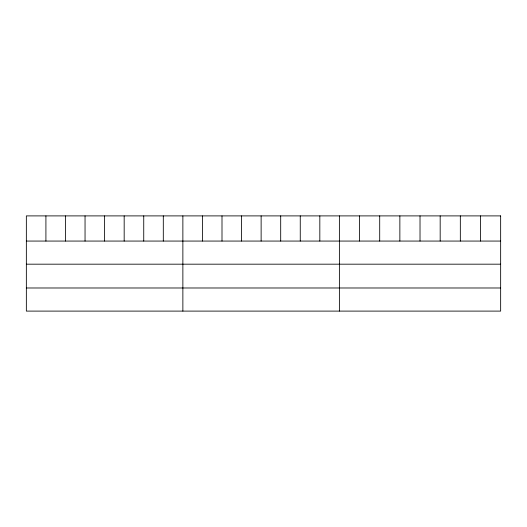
<?xml version="1.0" encoding="UTF-8"?>
<svg xmlns="http://www.w3.org/2000/svg" width="527" height="527" viewBox="0 0 527 527"><rect width="100%" height="100%" fill="white"/><g stroke="black" fill="none" stroke-linecap="round" stroke-linejoin="round"><path stroke-width="0.79" d="M26.35 241.063L500.65 241.063M26.35 264.179L500.65 264.179M26.35 287.986L500.65 287.986M480.492 215.899L480.492 241.063M460.334 215.899L460.334 241.063M440.177 215.899L440.177 241.063M420.019 215.899L420.019 241.063M399.861 215.899L399.861 241.063M379.703 215.899L379.703 241.063M359.546 215.899L359.546 241.063M339.388 215.899L339.388 311.101M319.823 215.899L319.823 241.063M300.258 215.899L300.258 241.063M280.693 215.899L280.693 241.063M261.128 215.899L261.128 241.063M241.564 215.899L241.564 241.063M221.999 215.899L221.999 241.063M202.434 215.899L202.434 241.063M182.869 215.899L182.869 311.101M163.304 215.899L163.304 241.063M143.739 215.899L143.739 241.063M124.174 215.899L124.174 241.063M104.609 215.899L104.609 241.063M85.045 215.899L85.045 241.063M65.48 215.899L65.48 241.063M45.915 215.899L45.915 241.063M500.65 215.899L26.35 215.899L26.35 311.101L500.65 311.101L500.65 215.899"/></g></svg>
